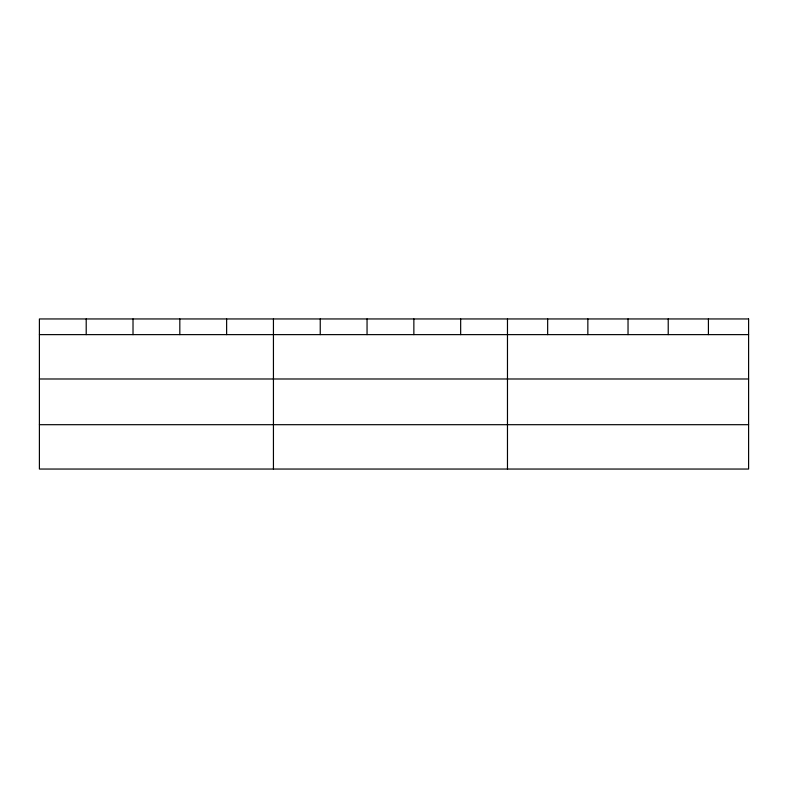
<?xml version="1.0" encoding="UTF-8"?>
<svg xmlns="http://www.w3.org/2000/svg" width="788" height="788" viewBox="0 0 788 788"><rect width="100%" height="100%" fill="white"/><g stroke="black" fill="none" stroke-linecap="round" stroke-linejoin="round"><path stroke-width="1.18" d="M39.4 334.624L748.6 334.624M39.4 378.989L748.6 378.989M39.4 424.693L748.6 424.693M708.412 318.953L708.412 334.624M668.224 318.953L668.224 334.624M628.036 318.953L628.036 334.624M587.848 318.953L587.848 334.624M547.66 318.953L547.66 334.624M507.472 318.953L507.472 469.047M460.665 318.953L460.665 334.624M413.858 318.953L413.858 334.624M367.05 318.953L367.05 334.624M320.243 318.953L320.243 334.624M273.436 318.953L273.436 469.047M226.629 318.953L226.629 334.624M179.822 318.953L179.822 334.624M133.014 318.953L133.014 334.624M86.207 318.953L86.207 334.624M748.6 318.953L39.4 318.953L39.4 469.047L748.6 469.047L748.6 318.953"/></g></svg>
